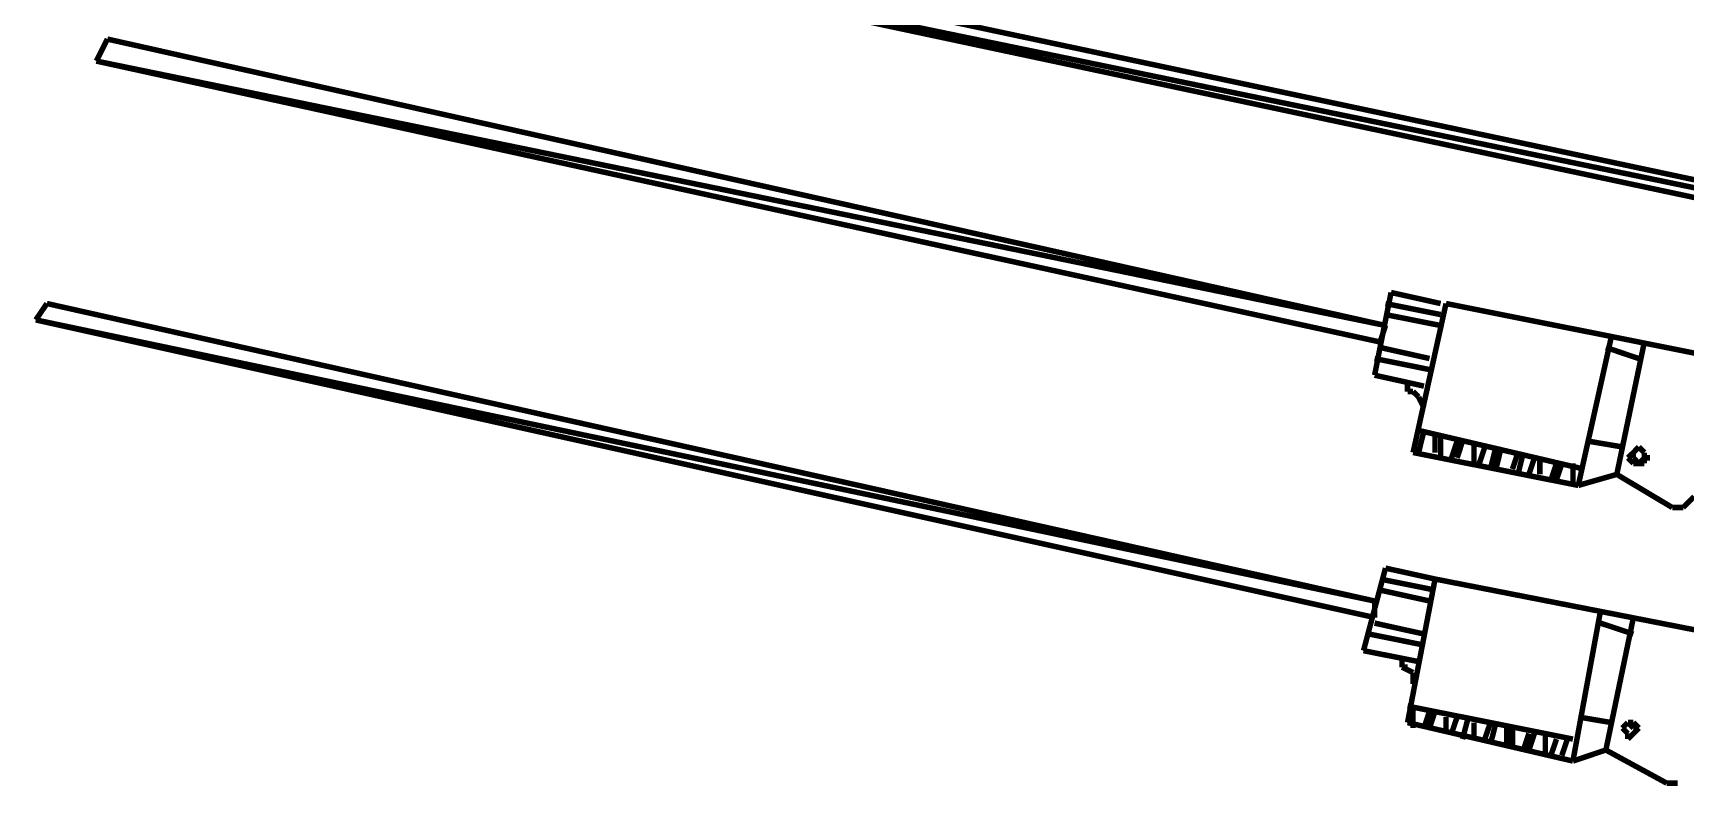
# Model space of a CAD drawing. Extents: x 0 to 210, y 0 to 297.
# Drawn here: x 31.45 to 44.17, y 274.9 to 280.69 of the extents above; entities that cross this region are included whole.
import ezdxf

# ---------------------------------------------------------------- set-up
doc = ezdxf.new("R2010")
doc.units = 0
doc.header["$MEASUREMENT"] = 0
doc.layers.add('C00-00-00-BLACK', color=7, linetype='Continuous')

msp = doc.modelspace()

# ---------------------------------------------------------------- linework, layer by layer
at = {"layer": 'C00-00-00-BLACK', "const_width": 0.0423}
for points in [[(32.3591, 282.091), (53.9034, 277.511)], [(53.9034, 277.511), (32.3164, 281.963)], [(32.3164, 281.963), (53.8607, 277.384)], [(53.9034, 277.511), (32.3164, 281.963)], [(31.9346, 280.479), (32.0201, 280.648)], [(32.0201, 280.648), (41.8592, 278.445)], [(41.8592, 278.445), (31.9346, 280.479)], [(31.9346, 280.479), (41.8179, 278.318)], [(41.8592, 278.445), (31.9346, 280.479)], [(41.9019, 278.699), (41.7752, 278.063)], [(42.2836, 278.614), (41.9019, 278.699)], [(31.4689, 278.488), (31.5543, 278.614)], [(31.5543, 278.614), (41.7752, 276.326)], [(42.2836, 278.529), (41.8592, 278.614)], [(42.2836, 278.445), (41.8592, 278.529)], [(42.3252, 278.614), (42.0716, 277.468)], [(44.4472, 278.191), (42.3252, 278.614)], [(41.7752, 276.326), (31.4689, 278.488)], [(31.4689, 278.488), (41.7752, 276.199)], [(41.7752, 276.326), (31.4689, 278.488)], [(41.8179, 278.318), (41.8592, 278.445)], [(42.1982, 278.191), (41.8179, 278.276)], [(43.5984, 278.36), (43.3433, 277.215)], [(43.8094, 278.191), (43.5557, 278.276)], [(43.852, 278.318), (43.6397, 277.3)], [(42.1982, 278.106), (41.7752, 278.191)], [(42.1555, 277.979), (41.7752, 278.063)], [(42.0289, 277.937), (42.0289, 278.022)], [(42.0716, 277.937), (42.0289, 277.937)], [(42.1143, 277.895), (42.0716, 277.937)], [(42.1555, 277.81), (42.1143, 277.895)], [(42.1555, 277.638), (42.1143, 277.468)], [(43.386, 277.341), (42.1143, 277.638)], [(42.2409, 277.596), (42.2409, 277.468)], [(42.2836, 277.596), (42.2836, 277.427)], [(42.4106, 277.554), (42.3679, 277.427)], [(42.4519, 277.554), (42.4106, 277.427)], [(42.5401, 277.554), (42.5401, 277.384)], [(42.624, 277.511), (42.5813, 277.384)], [(42.7094, 277.511), (42.6667, 277.341)], [(42.751, 277.511), (42.7094, 277.341)], [(43.6824, 277.511), (43.4287, 277.554)], [(43.8094, 277.511), (43.7677, 277.468)], [(43.8094, 277.511), (43.7677, 277.468)], [(43.852, 277.468), (43.8094, 277.511)], [(43.852, 277.468), (43.8094, 277.511)], [(43.3433, 277.215), (42.0716, 277.468)], [(42.8791, 277.468), (42.8364, 277.341)], [(42.9204, 277.468), (42.8791, 277.3)], [(43.0057, 277.427), (42.963, 277.3)], [(43.047, 277.427), (43.047, 277.3)], [(43.1754, 277.384), (43.1327, 277.257)], [(43.2167, 277.384), (43.1754, 277.257)], [(43.3021, 277.384), (43.3021, 277.215)], [(43.7677, 277.468), (43.725, 277.427)], [(43.725, 277.427), (43.7677, 277.384)], [(43.7677, 277.468), (43.7677, 277.427)], [(43.7677, 277.427), (43.8094, 277.384)], [(43.7677, 277.384), (43.852, 277.384)], [(43.8094, 277.384), (43.852, 277.427)], [(43.852, 277.427), (43.852, 277.468)], [(43.852, 277.427), (43.852, 277.468)], [(43.852, 277.427), (43.8947, 277.427)], [(43.852, 277.384), (43.852, 277.427)], [(43.3433, 277.215), (43.6397, 277.3)], [(43.6397, 277.3), (44.0669, 277.045)], [(44.1508, 277.045), (44.2352, 277.13)], [(44.0669, 277.045), (44.1508, 277.045)], [(41.8592, 276.579), (41.6899, 275.944)], [(42.2409, 276.41), (41.8179, 276.495)], [(42.2409, 276.495), (41.8592, 276.579)], [(42.2409, 276.495), (42.0289, 275.391)], [(44.4045, 276.072), (42.2409, 276.495)], [(42.1982, 276.326), (41.8179, 276.41)], [(41.7752, 276.199), (41.7752, 276.326)], [(43.513, 276.242), (43.3021, 275.095)], [(42.1555, 276.072), (41.7752, 276.156)], [(43.7677, 276.072), (43.513, 276.156)], [(43.7677, 276.199), (43.5557, 275.18)], [(42.1555, 275.987), (41.7326, 276.072)], [(42.1143, 275.86), (41.6899, 275.944)], [(41.9862, 275.903), (41.9862, 275.817)], [(41.9862, 275.817), (42.0289, 275.817)], [(42.0716, 275.776), (41.9862, 275.817)], [(42.0716, 275.688), (42.0716, 275.776)], [(43.3021, 275.264), (42.0289, 275.518)], [(42.0716, 275.518), (42.0716, 275.349)], [(42.1982, 275.477), (42.1555, 275.349)], [(42.2409, 275.477), (42.1982, 275.349)], [(43.3021, 275.095), (42.0289, 275.391)], [(42.3252, 275.434), (42.3252, 275.307)], [(42.4106, 275.434), (42.3679, 275.307)], [(42.4974, 275.434), (42.4519, 275.264)], [(42.5401, 275.391), (42.5401, 275.264)], [(42.6667, 275.391), (42.624, 275.264)], [(42.7094, 275.391), (42.6667, 275.222)], [(42.7937, 275.349), (42.7937, 275.222)], [(42.8364, 275.349), (42.8364, 275.222)], [(43.5984, 275.391), (43.3433, 275.434)], [(43.725, 275.391), (43.6824, 275.349)], [(43.725, 275.391), (43.6824, 275.349)], [(43.6824, 275.349), (43.725, 275.307)], [(43.6824, 275.349), (43.725, 275.307)], [(43.7677, 275.391), (43.725, 275.391)], [(43.7677, 275.349), (43.725, 275.391)], [(43.8094, 275.349), (43.7677, 275.391)], [(43.7677, 275.307), (43.8094, 275.349)], [(43.8094, 275.349), (43.7677, 275.349)], [(43.7677, 275.307), (43.8094, 275.349)], [(42.963, 275.307), (42.9204, 275.18)], [(43.0057, 275.307), (42.963, 275.18)], [(43.09, 275.307), (43.09, 275.138)], [(43.1754, 275.264), (43.1327, 275.138)], [(43.2594, 275.264), (43.2167, 275.138)], [(43.725, 275.307), (43.725, 275.264)], [(43.725, 275.264), (43.7677, 275.307)], [(43.725, 275.307), (43.725, 275.264)], [(43.725, 275.264), (43.7677, 275.307)], [(43.3021, 275.095), (43.5557, 275.18)], [(43.5557, 275.18), (44.0242, 274.925)], [(44.0242, 274.925), (44.1082, 274.925)]]:
    msp.add_lwpolyline(points, dxfattribs=at)

doc.saveas('drawing.dxf')
